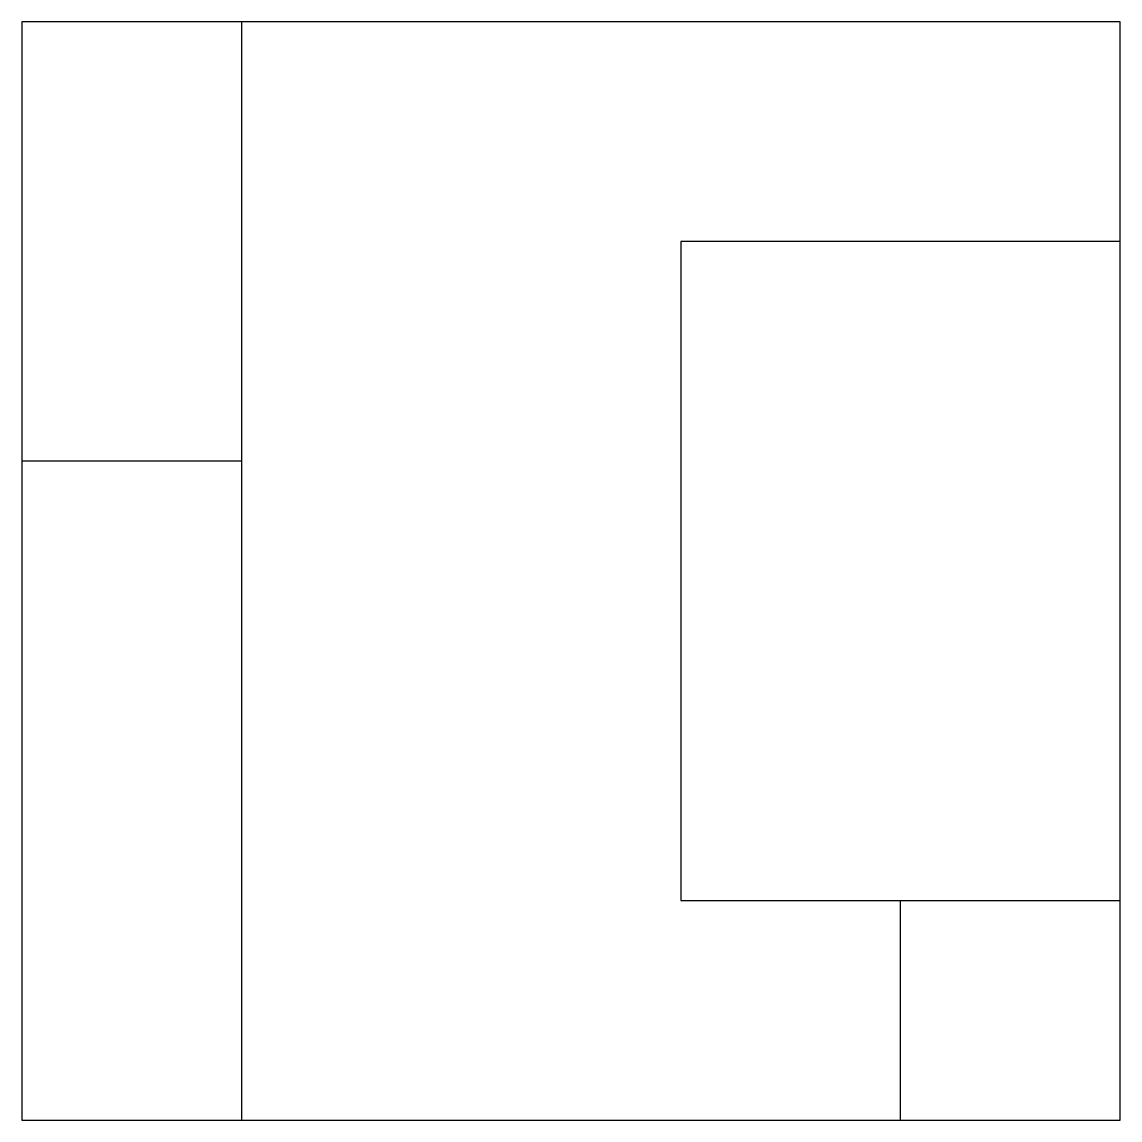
# Model space of a CAD drawing. Header units: millimetres. Extents: x 191.5 to 251.5, y -2.4 to 57.6.
import ezdxf

# ---------------------------------------------------------------- set-up
doc = ezdxf.new("R2010")
doc.units = ezdxf.units.MM

msp = doc.modelspace()

# ---------------------------------------------------------------- linework, layer by layer
for p, q in [((251.48, 57.644), (191.48, 57.644)), ((191.48, 57.644), (191.48, -2.356)), ((203.48, 57.644), (203.48, -2.356)), ((251.48, -2.356), (251.48, 57.644)), ((251.48, 45.644), (227.48, 45.644)), ((227.48, 45.644), (227.48, 9.644)), ((203.48, 33.644), (191.48, 33.644)), ((227.48, 9.644), (251.48, 9.644)), ((239.48, -2.356), (239.48, 9.644)), ((191.48, -2.356), (251.48, -2.356))]:
    msp.add_line(p, q)

doc.saveas('drawing.dxf')
